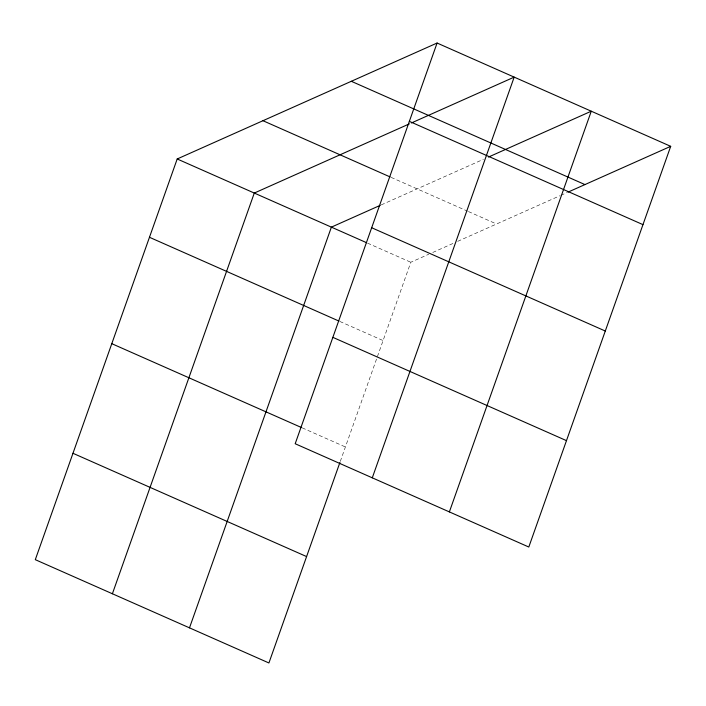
<?xml version="1.0" encoding="UTF-8"?>
<svg xmlns="http://www.w3.org/2000/svg" width="706" height="706" viewBox="0 0 706 706"><rect width="100%" height="100%" fill="white"/><g stroke="black" fill="none" stroke-linecap="round" stroke-linejoin="round"><path stroke-width="0.53" stroke-dasharray="3.53 2.65" d="M340.283 461.442L410.813 262.261L428.763 254.248M381.249 204.899L483.416 159.318M432.752 252.474L453.693 243.129M457.682 241.346L559.832 195.783M560.838 195.333L566.865 192.641M391.115 177.374L467.416 211.112M468.422 211.553L496.574 223.996M367.579 243.146L410.813 262.261M339.842 321.459L383.076 340.574M302.168 427.845L345.402 446.96"/><path stroke-width="1.06" d="M437.085 43.031L295.187 443.739L528.803 547.026L670.7 146.327L437.085 43.031L177.197 158.974L35.3 559.673L268.915 662.969L339.913 462.474M112.395 593.764L254.292 193.056L409.339 123.885M189.49 627.846L331.388 227.138L380.252 205.34M372.283 477.83L514.18 77.122L411.342 122.994M449.369 511.912L591.275 111.204L488.437 157.076M567.871 192.2L670.7 146.327M351.323 81.296L584.939 184.584M409.348 121.353L642.963 224.64M262.959 120.708L390.118 176.932M371.674 227.738L605.289 331.026M177.197 158.974L366.573 242.696M149.469 237.287L338.845 321.018M332.861 337.353L566.477 440.641M111.786 343.672L301.171 427.404M72.974 453.287L306.589 556.575"/></g></svg>
